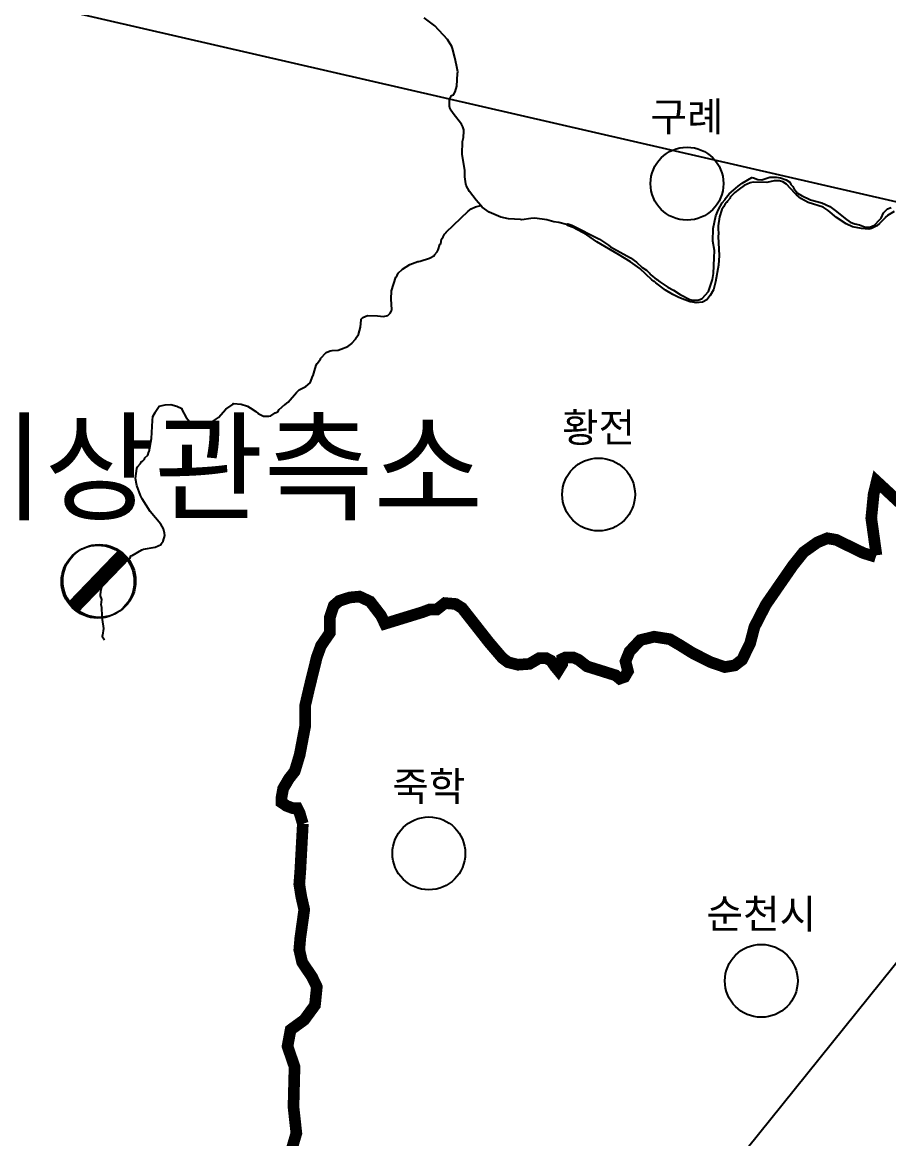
# Model space of a CAD drawing. Header units: millimetres. Extents: x -954552 to 1497340, y -301250 to 736091.
# Drawn here: x 218907 to 248636, y 156335 to 194640 of the extents above; entities that cross this region are included whole.
import ezdxf
from ezdxf.enums import TextEntityAlignment as Align

# ---------------------------------------------------------------- set-up
doc = ezdxf.new("R2010")
doc.units = ezdxf.units.MM
for name, color, linetype in [('2411', 7, 'Continuous'), ('AWS', 4, 'Continuous'), ('AWS명', 2, 'Continuous'), ('EL', 2, 'Continuous'), ('MAIN-RIVER', 5, 'Continuous'), ('Point', 1, 'Continuous'), ('관측소명', 3, 'Continuous'), ('기상청', 1, 'Continuous'), ('티센', 6, 'Continuous')]:
    doc.layers.add(name, color=color, linetype=linetype)
doc.styles.get("Standard").update_dxf_attribs({"font": ''})
doc.styles.get('Standard').set_extended_font_data('Gulim')

# ---------------------------------------------------------------- blocks, each defined once
blk = doc.blocks.new('관측소(기상청)')
at = {"layer": '기상청', "const_width": 500}
blk.add_lwpolyline([(821, 874), (-914, -926)], dxfattribs=at)
at = {"layer": '기상청'}
blk.add_circle((-46, -26), 1250, dxfattribs=at)

msp = doc.modelspace()

# ---------------------------------------------------------------- linework, layer by layer
at = {"layer": '2411', "const_width": 400}
for points in [[(248216, 176352), (248039, 177629), (248120, 178447), (248227, 178887), (249347, 177847), (250008, 177579), (250894, 177663), (251311, 179115), (252777, 179687), (253509, 180214), (254694, 180084)], [(228533, 167140), (228425, 167503), (228340, 167672), (228195, 167672), (227971, 167756), (227802, 167871), (227802, 168040), (227857, 168349), (228056, 168687), (228255, 168941), (228425, 169503), (228618, 170518), (228618, 171219), (228763, 171842), (229011, 172851), (229156, 173250), (229464, 173697), (229464, 174235), (229593, 174625), (229780, 174787), (230141, 174905), (230479, 174936), (230842, 174767), (231211, 174289), (231350, 174005), (232649, 174404), (232873, 174489), (233126, 174489), (233410, 174712), (233773, 174682), (233997, 174543), (234927, 173358), (235381, 172827), (235574, 172682), (235912, 172597), (236311, 172627), (236650, 172827), (236873, 172827), (237042, 172742), (237181, 172543), (237296, 172404), (237435, 172627), (237435, 172796), (237550, 172851), (237804, 172851), (237997, 172766), (238281, 172543), (239266, 172234), (239405, 172120), (239575, 172180), (239689, 172373), (239605, 172712), (239744, 173050), (240112, 173443), (240590, 173558), (241128, 173473), (241466, 173274), (241913, 172996), (242536, 172682), (243013, 172518), (243352, 172573), (243605, 172766), (243883, 173334), (244029, 173896), (244421, 174658), (245352, 176005), (245715, 176459), (246192, 176797), (246530, 176936), (246845, 176882), (247123, 176743), (247769, 176428), (248196, 176298)], [(228533, 167140), (228446, 165533), (228411, 165065), (228481, 164633), (228581, 164194), (228446, 163223), (228411, 162819), (228510, 162387), (228850, 161884), (229013, 161544), (228949, 160914), (228581, 160411), (228113, 160070), (228007, 159504), (228248, 158802), (228212, 157428), (228311, 156521), (228113, 155848)]]:
    msp.add_lwpolyline(points, dxfattribs=at)
at = {"layer": 'AWS'}
for centre in [(241716, 189105), (238682, 178440), (232857, 166124), (244265, 161750)]:
    msp.add_circle(centre, 1250, dxfattribs=at)
at = {"layer": 'MAIN-RIVER'}
for points in [[(237578, 187708), (237313, 187769), (237143, 187794), (236902, 187859), (236495, 187916), (236352, 187908), (236050, 187863), (236050, 187863), (236001, 187877), (235590, 187892), (235327, 187951), (234928, 188127), (234689, 188299), (234641, 188352), (234641, 188352), (234477, 188538), (234249, 188841), (234143, 189040), (234123, 189103), (234093, 189335), (234094, 189554), (233995, 190122), (234009, 190554), (234049, 190691), (234056, 190905), (234056, 190905), (234056, 190905), (234060, 190954), (234025, 191053), (233976, 191144), (233686, 191510), (233593, 191661), (233562, 191767), (233569, 191992), (233632, 192129), (233698, 192157), (233756, 192260), (233820, 192454), (233845, 192883), (233846, 192947), (233808, 193172), (233748, 193429), (233748, 193429), (233670, 193748), (233645, 193807), (233499, 194054), (233057, 194518), (232701, 194794)], [(248825, 188148), (248595, 188011), (248526, 187954), (248526, 187942), (248321, 187739), (248231, 187660), (248041, 187571), (247955, 187544), (247705, 187561), (247399, 187626), (247181, 187728), (246844, 187941), (246557, 188185), (246388, 188298), (245870, 188462), (245621, 188600), (245470, 188725), (245414, 188774), (245135, 189082), (245003, 189164), (244885, 189201), (244704, 189202), (244460, 189147), (243985, 189160), (243878, 189135), (243672, 189042), (243503, 188913), (243503, 188913), (243353, 188796), (243196, 188638), (243196, 188612), (243089, 188494), (243089, 188469), (243071, 188459), (243012, 188390), (242980, 188318), (242914, 188213), (242832, 187965), (242788, 187653), (242784, 187555), (242792, 187389), (242785, 187296), (242816, 186635), (242797, 186310), (242695, 185733), (242620, 185464), (242512, 185268), (242393, 185117), (242250, 185034), (242031, 185016), (241968, 185026), (241819, 185054), (241544, 185154), (241415, 185215), (241415, 185215), (241226, 185305), (240982, 185449), (240646, 185704), (240596, 185751), (240584, 185751), (240510, 185802), (240097, 186189), (239777, 186418), (239364, 186679), (238624, 187111), (238282, 187349), (237804, 187599), (237619, 187671), (237578, 187708), (237631, 187725), (237767, 187678), (238718, 187205), (239024, 186998), (239090, 186942), (239195, 186877), (239779, 186559), (239979, 186414), (240172, 186232), (240328, 186132), (240430, 186034), (240436, 186015), (240471, 185979), (240669, 185815), (240682, 185815), (240783, 185737), (241063, 185555), (241063, 185555), (241250, 185445), (241250, 185445), (241478, 185303), (241812, 185135), (241906, 185109), (242094, 185109), (242232, 185165), (242451, 185408), (242589, 185814), (242627, 186027), (242653, 186558), (242654, 186814), (242605, 187133), (242619, 187563), (242701, 188001), (242800, 188220), (242922, 188445), (243027, 188562), (243027, 188588), (243165, 188750), (243307, 188878), (243307, 188878), (243468, 189022), (243606, 189125), (243940, 189313), (243998, 189304), (244148, 189247), (244285, 189240), (244560, 189327), (244784, 189327), (244929, 189307), (245118, 189231), (245241, 189159), (245278, 189079), (245345, 189005), (245384, 188936), (245509, 188775), (245644, 188701), (245958, 188555), (246345, 188442), (246620, 188316), (246850, 188154), (247139, 187913), (247312, 187789), (247474, 187721), (247637, 187695), (247805, 187625), (247995, 187614), (248153, 187679), (248333, 187878), (248375, 187924), (248463, 188099), (248576, 188218), (248576, 188218), (248600, 188246), (248725, 188292)], [(221730, 173445), (221662, 173544), (221662, 173600), (221675, 173613), (221707, 173844), (221660, 174146), (221655, 174207), (221666, 174237), (221653, 174241), (221650, 174267), (221640, 174556), (221615, 174650), (221640, 174837), (221591, 174956), (221591, 175011), (221611, 175179), (221647, 175289), (221659, 175301), (221692, 175399), (221793, 175525), (221831, 175610), (221831, 175610), (221831, 175610), (221902, 175662), (222192, 175944), (222212, 175982), (222212, 175982), (222297, 176022), (222334, 176072), (222427, 176160), (222607, 176254), (222625, 176330), (222671, 176345), (223013, 176540), (223067, 176560), (223461, 176630), (223670, 176725), (223670, 176725), (223670, 176725), (223670, 176744), (223745, 176832), (223794, 177034), (223789, 177112), (223752, 177262), (223659, 177416), (223292, 177851), (223024, 178292), (222962, 178408), (222831, 178752), (222787, 178990), (222787, 178990), (222832, 179334), (222862, 179386), (222957, 179498), (223001, 179566), (223020, 179573), (223096, 179654), (223096, 179677), (223115, 179682), (223115, 179695), (223209, 179789), (223252, 179901), (223265, 179913), (223341, 180357), (223371, 180982), (223387, 181113), (223466, 181249), (223466, 181268), (223598, 181464), (223598, 181464), (223598, 181464), (223813, 181520), (224000, 181524), (224213, 181470), (224375, 181389), (224375, 181389), (224381, 181357), (224530, 181079), (224655, 180929), (224784, 180860), (224955, 180821), (225155, 180827), (225393, 180920), (225504, 180985), (225637, 181082), (225894, 181369), (226143, 181533), (226140, 181564), (226157, 181556), (226419, 181543), (226637, 181464), (226730, 181417), (226922, 181283), (226999, 181216), (227186, 181122), (227361, 181121), (227430, 181143), (227578, 181236), (227675, 181277), (227675, 181277), (227675, 181277), (227725, 181351), (227912, 181526), (227925, 181526), (228025, 181608), (228025, 181608), (228316, 181940), (228407, 182032), (228633, 182143), (228789, 182274), (228881, 182514), (228893, 182526), (228953, 182767), (228977, 182827), (228978, 182857), (229027, 182936), (229141, 183079), (229141, 183105), (229329, 183307), (229469, 183365), (229537, 183375), (229537, 183375), (229745, 183396), (229842, 183422), (230073, 183515), (230211, 183620), (230211, 183633), (230350, 183782), (230355, 183802), (230443, 183932), (230512, 184176), (230532, 184432), (230538, 184451), (230594, 184507), (230757, 184582), (231098, 184568), (231098, 184568), (231301, 184542), (231445, 184580), (231532, 184661), (231576, 184742), (231582, 184782), (231567, 185137), (231567, 185137), (231572, 185423), (231726, 185897), (231768, 185953), (231804, 186029), (231955, 186172), (232204, 186334), (232476, 186435), (232517, 186439), (232555, 186443), (232880, 186548), (233049, 186644), (233049, 186657), (233138, 186766), (233176, 186834), (233238, 187019), (233263, 187044), (233294, 187199), (233349, 187277), (233395, 187374), (233451, 187430), (233451, 187443), (234203, 188166), (234312, 188238), (234459, 188309), (234641, 188352), (234641, 188352)]]:
    msp.add_lwpolyline(points, dxfattribs=at)
at = {"layer": '기상청'}
msp.add_circle((221546, 175473), 1250, dxfattribs=at)
at = {"layer": '티센'}
for points in [[(211276, 197150), (255379, 186992)], [(239982, 151289), (258846, 174737)]]:
    msp.add_lwpolyline(points, dxfattribs=at)

# ---------------------------------------------------------------- block references
at = {"layer": 'Point'}
msp.add_blockref('관측소(기상청)', (221546, 175473), dxfattribs=at)

# ---------------------------------------------------------------- texts
at = {"layer": 'AWS명'}
for s, p in [('구례', (241716, 190605)), ('황전', (238682, 179940)), ('죽학', (232857, 167624)), ('순천시', (244265, 163250))]:
    msp.add_text(s, height=1000, dxfattribs=at).set_placement(p, align=Align.BOTTOM_CENTER)
at = {"layer": 'EL'}
msp.add_text('0.000', height=2.5, dxfattribs=at).set_placement((221546, 175472), align=Align.TOP_CENTER)
at = {"layer": '관측소명'}
msp.add_text('순천기상관측소', height=3000, dxfattribs=at).set_placement((221546, 176973), align=Align.BOTTOM_CENTER)

doc.saveas('drawing.dxf')
